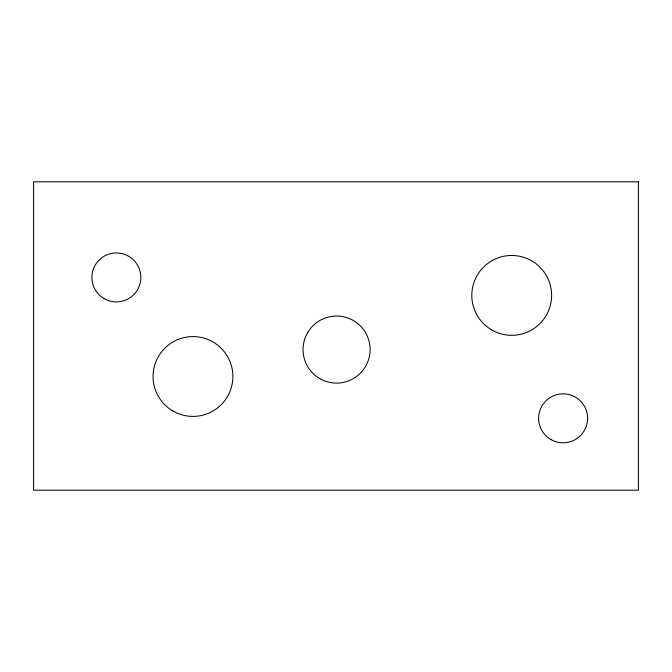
<?xml version="1.0" encoding="UTF-8"?>
<svg xmlns="http://www.w3.org/2000/svg" width="672" height="672" viewBox="0 0 672 672"><rect width="100%" height="100%" fill="white"/><g stroke="black" fill="none" stroke-linecap="round" stroke-linejoin="round"><path stroke-width="1.01" d="M638.4 181.818L33.6 181.818L33.6 490.182L638.4 490.182L638.4 181.818M319.805 378.596A33.524 33.524 0 0 0 370.104 349.558A33.524 33.524 0 0 0 319.805 320.527A33.524 33.524 0 0 0 319.805 378.596M550.864 439.513A24.478 24.478 0 0 0 587.588 418.32A24.478 24.478 0 0 0 550.864 397.118A24.478 24.478 0 0 0 550.864 439.513M104.126 298.628A24.478 24.478 0 0 0 140.843 277.427A24.478 24.478 0 0 0 104.126 256.225A24.478 24.478 0 0 0 104.126 298.628M173.006 411.054A39.917 39.917 0 0 0 232.882 376.488A39.917 39.917 0 0 0 173.006 341.922A39.917 39.917 0 0 0 173.006 411.054M491.753 329.96A39.917 39.917 0 0 0 551.628 295.394A39.917 39.917 0 0 0 491.753 260.828A39.917 39.917 0 0 0 491.753 329.96"/></g></svg>
